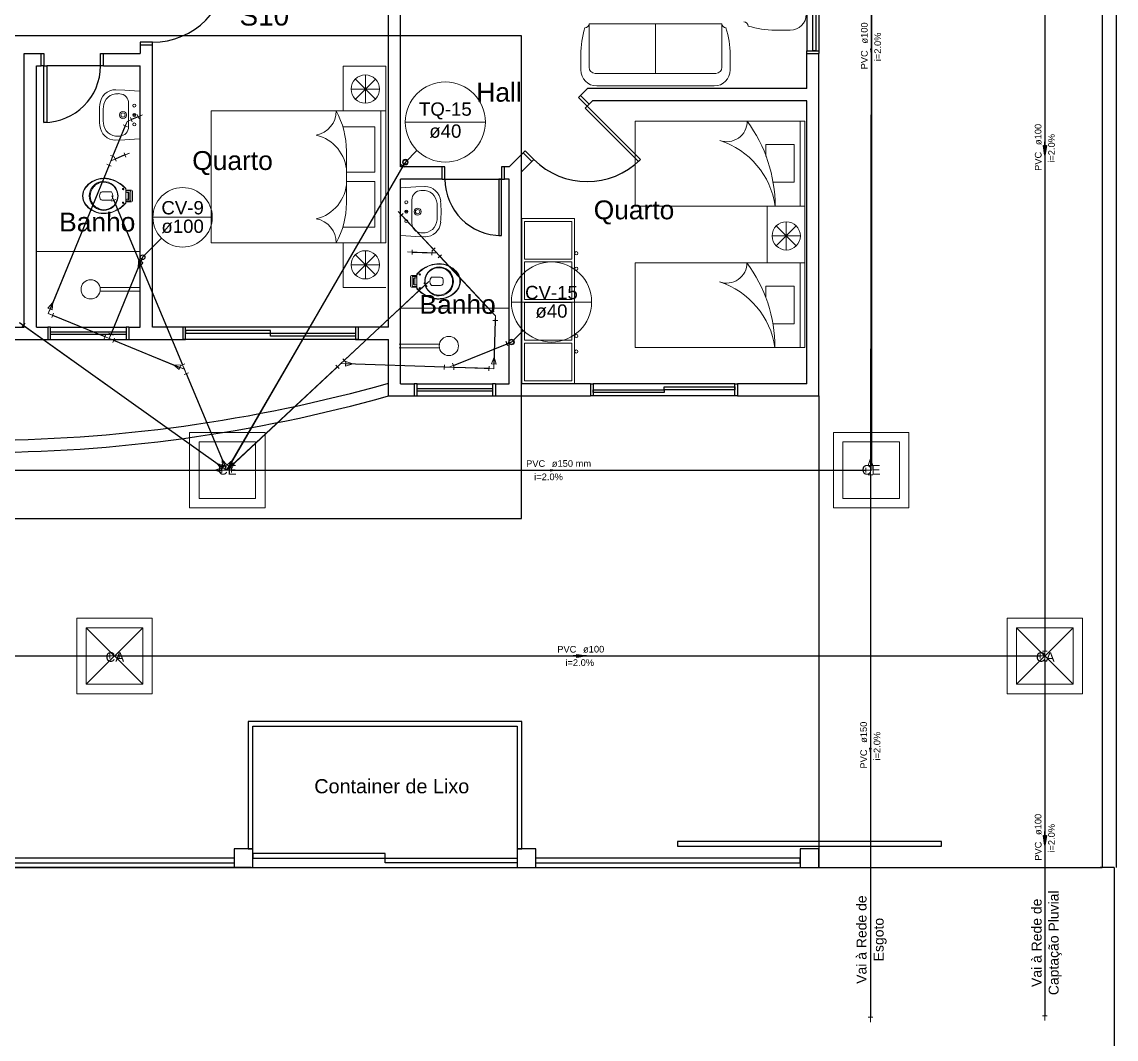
# Model space of a CAD drawing. Header units: inches. Extents: x -27 to 114, y -35 to 60.
# Drawn here: x 23.16 to 34.76, y -22.43 to -11.64 of the extents above; entities that cross this region are included whole.
import ezdxf

# ---------------------------------------------------------------- set-up
doc = ezdxf.new("R2010")
doc.units = ezdxf.units.IN
doc.header["$LTSCALE"] = 10
doc.header["$MEASUREMENT"] = 0
doc.linetypes.add('Dashed', pattern=[0.75, 0.5, -0.25])
for name, color, linetype, lineweight in [('AP-Conexões', 8, 'Continuous', 20), ('AP-Sentido tubo', 8, 'Continuous', 20), ('AP-Textos tubo', 7, 'Continuous', 20), ('AP-Tubos', 6, 'Continuous', 30), ('CV-Colunas', 6, 'Continuous', 30), ('CV-Conexões detalhe', 8, 'Continuous', 20), ('CV-Indicação coluna', 5, 'Continuous', 20), ('CV-Textos coluna', 7, 'Continuous', 20), ('CV-Tubos detalhe', 6, 'Continuous', 30), ('DI-Detalhes', 6, 'Dashed', 30), ('LINVISTA', 4, 'Continuous', 30), ('PORTA E JANELA', 6, 'Continuous', 30), ('Simbolos', 160, 'Continuous', 20), ('Simbolos_int', 5, 'Continuous', 5), ('TQ-Colunas', 6, 'Continuous', 30), ('TQ-Conexões', 8, 'Continuous', 20), ('TQ-Conexões detalhe', 8, 'Continuous', 20), ('TQ-Indicação coluna', 5, 'Continuous', 20), ('TQ-Sentido tubo', 8, 'Continuous', 20), ('TQ-Textos coluna', 7, 'Continuous', 20), ('TQ-Textos tubo', 7, 'Continuous', 20), ('TQ-Tubos', 6, 'Continuous', 30), ('TQ-Tubos detalhe', 6, 'Continuous', 30), ('xeixo', 3, 'Continuous', 20), ('xjanela-porta', 253, 'Continuous', 30), ('xmoveis', 253, 'Continuous', 20), ('xmuro', 4, 'Continuous', 30), ('xparede', 7, 'Continuous', 30), ('xpiso', 4, 'Continuous', 30), ('xprojecao', 4, 'Continuous', 30), ('xtexto', 7, 'Continuous', 20)]:
    doc.layers.add(name, color=color, linetype=linetype, lineweight=lineweight)
doc.styles.add('Arial', font='arial.ttf')
doc.dimstyles.get("Standard").update_dxf_attribs({"dimtxt": 0.18, "dimasz": 0.18, "dimexe": 0.18, "dimexo": 0.0625, "dimgap": 0.09, "dimtad": 0, "dimtih": 1, "dimtoh": 1, "dimdec": 4, "dimzin": 0, "dimdsep": 46, "dimtxsty": 'Standard', "dimcen": 0.09, "dimadec": 0, "dimazin": 0, "dimtfac": 1, "dimtdec": 4, "dimtofl": 0, "dimtmove": 0, "dimatfit": 3, "dimfxl": 0, "dimtolj": 1, "dimtzin": 0, "dimarcsym": 0})

# ---------------------------------------------------------------- blocks, each defined once
blk = doc.blocks.new('_Closed')
at = {"color": 0, "linetype": 'ByBlock', "lineweight": -2}
for p, q in [((-1, 0.166667), (0, 0)), ((-1, 0.166667), (-1, -0.166667)), ((0, 0), (-1, -0.166667)), ((0, 0), (-1, 0))]:
    blk.add_line(p, q, dxfattribs=at)

msp = doc.modelspace()

# ---------------------------------------------------------------- linework, layer by layer
at = {"layer": 'AP-Conexões', "linetype": 'Continuous'}
for p, q in [((33.978, -18.316), (34.028, -18.316)), ((34.003, -18.366), (34.003, -18.316)), ((24.09, -18.341), (24.09, -18.391)), ((24.14, -18.366), (24.09, -18.366)), ((24.14, -18.366), (24.19, -18.366)), ((24.19, -18.341), (24.19, -18.391)), ((33.953, -18.341), (33.953, -18.391)), ((34.003, -18.366), (33.953, -18.366)), ((33.978, -18.416), (34.028, -18.416)), ((34.003, -18.366), (34.003, -18.416)), ((33.978, -22.182), (34.028, -22.182)), ((34.003, -22.232), (34.003, -22.182))]:
    msp.add_line(p, q, dxfattribs=at)
at = {"layer": 'AP-Tubos'}
for p, q in [((34.003, -7.653), (34.003, -18.316)), ((15.833, -18.366), (24.09, -18.366)), ((24.19, -18.366), (33.953, -18.366)), ((34.003, -18.416), (34.003, -22.182))]:
    msp.add_line(p, q, dxfattribs=at)
at = {"layer": 'CV-Colunas', "linetype": 'Continuous'}
for p, q in [((24.438, -14.139), (24.419, -14.185)), ((24.396, -14.176), (24.39, -14.255)), ((24.442, -14.195), (24.39, -14.255)), ((24.442, -14.195), (24.396, -14.176)), ((28.311, -15.079), (28.292, -15.033)), ((28.348, -15.037), (28.301, -15.056))]:
    msp.add_line(p, q, dxfattribs=at)
for centre in [(24.438, -14.139), (28.348, -15.037)]:
    msp.add_circle(centre, 0.025, dxfattribs=at)
at = {"layer": 'CV-Conexões detalhe', "linetype": 'Continuous'}
for p, q in [((24.029, -15.003), (24.048, -14.957)), ((24.08, -14.944), (24.127, -14.963)), ((24.084, -14.999), (24.103, -14.953)), ((24.084, -14.999), (24.038, -14.98)), ((24.084, -14.999), (24.131, -15.018)), ((24.14, -14.995), (24.121, -15.041)), ((27.636, -15.328), (27.638, -15.278)), ((27.687, -15.305), (27.637, -15.303)), ((27.687, -15.305), (27.733, -15.286)), ((27.687, -15.305), (27.737, -15.307)), ((27.724, -15.263), (27.742, -15.309)), ((27.738, -15.282), (27.736, -15.332))]:
    msp.add_line(p, q, dxfattribs=at)
at = {"layer": 'CV-Indicação coluna'}
for p, q in [((24.547, -13.715), (25.177, -13.715)), ((24.438, -14.139), (24.639, -13.937)), ((28.347, -14.613), (29.197, -14.613)), ((28.348, -15.037), (28.471, -14.914))]:
    msp.add_line(p, q, dxfattribs=at)
for centre, radius in [((24.862, -13.715), 0.315), ((28.772, -14.613), 0.425)]:
    msp.add_circle(centre, radius, dxfattribs=at)
at = {"layer": 'CV-Tubos detalhe'}
for p, q in [((24.103, -14.953), (24.419, -14.185)), ((27.733, -15.286), (28.301, -15.056))]:
    msp.add_line(p, q, dxfattribs=at)
at = {"layer": 'DI-Detalhes', "linetype": 'Continuous'}
msp.add_lwpolyline([(23.002, -16.908), (28.454, -16.908), (28.454, -11.791), (23.002, -11.791), (23.002, -16.908)], close=True, dxfattribs=at)
at = {"layer": 'LINVISTA'}
for points in [[(30.108, -20.334), (30.108, -20.384), (32.908, -20.384), (32.908, -20.334), (30.108, -20.334)], [(25.408, -20.509), (22.608, -20.509)], [(28.608, -20.559), (31.408, -20.559), (31.408, -20.509), (28.608, -20.509)], [(22.608, -20.559), (25.408, -20.559)]]:
    msp.add_lwpolyline(points, dxfattribs=at)
at = {"layer": 'PORTA E JANELA'}
msp.add_lwpolyline([(28.458, -19.059), (25.558, -19.059), (25.558, -20.409), (25.608, -20.409), (25.608, -19.109), (28.408, -19.109), (28.408, -20.409), (28.458, -20.409), (28.458, -19.059)], dxfattribs=at)
for points in [[(25.608, -20.509), (27.008, -20.509), (27.008, -20.459), (25.608, -20.459), (25.608, -20.509)], [(28.408, -20.559), (27.008, -20.559), (27.008, -20.509), (28.408, -20.509), (28.408, -20.559)]]:
    msp.add_lwpolyline(points, close=True, dxfattribs=at)
at = {"layer": 'Simbolos', "linetype": 'Continuous'}
for points in [[(24.936, -16.795), (25.736, -16.795), (25.736, -15.995), (24.936, -15.995), (24.936, -16.795)], [(31.76, -16.795), (32.56, -16.795), (32.56, -15.995), (31.76, -15.995), (31.76, -16.795)], [(23.74, -18.766), (24.54, -18.766), (24.54, -17.966), (23.74, -17.966), (23.74, -18.766)], [(33.603, -18.766), (34.403, -18.766), (34.403, -17.966), (33.603, -17.966), (33.603, -18.766)]]:
    msp.add_lwpolyline(points, close=True, dxfattribs=at)
at = {"layer": 'Simbolos_int', "linetype": 'Dashed'}
for p, q in [((23.84, -18.066), (24.44, -18.666)), ((24.44, -18.066), (23.84, -18.666)), ((33.703, -18.066), (34.303, -18.666)), ((34.303, -18.066), (33.703, -18.666))]:
    msp.add_line(p, q, dxfattribs=at)
for points in [[(25.036, -16.695), (25.636, -16.695), (25.636, -16.095), (25.036, -16.095), (25.036, -16.695)], [(31.86, -16.695), (32.46, -16.695), (32.46, -16.095), (31.86, -16.095), (31.86, -16.695)], [(23.84, -18.666), (24.44, -18.666), (24.44, -18.066), (23.84, -18.066), (23.84, -18.666)], [(33.703, -18.666), (34.303, -18.666), (34.303, -18.066), (33.703, -18.066), (33.703, -18.666)]]:
    msp.add_lwpolyline(points, close=True, dxfattribs=at)
at = {"layer": 'TQ-Colunas', "linetype": 'Continuous'}
for p, q in [((27.219, -13.185), (27.176, -13.16)), ((27.223, -13.129), (27.198, -13.173)), ((23.133, -14.829), (23.173, -14.859)), ((23.188, -14.838), (23.159, -14.879))]:
    msp.add_line(p, q, dxfattribs=at)
msp.add_circle((27.223, -13.129), 0.025, dxfattribs=at)
at = {"layer": 'TQ-Conexões', "linetype": 'Continuous'}
for p, q in [((25.273, -16.389), (25.227, -16.325)), ((25.302, -16.348), (25.227, -16.325)), ((25.273, -16.389), (25.302, -16.348)), ((25.286, -16.361), (25.28, -16.282)), ((25.332, -16.342), (25.28, -16.282)), ((25.286, -16.361), (25.332, -16.342)), ((25.329, -16.397), (25.309, -16.351)), ((25.329, -16.397), (25.354, -16.354)), ((25.332, -16.342), (25.391, -16.289)), ((25.332, -16.342), (25.375, -16.367)), ((25.348, -16.345), (25.42, -16.312)), ((25.348, -16.345), (25.382, -16.382)), ((25.375, -16.367), (25.391, -16.289)), ((25.382, -16.382), (25.42, -16.312)), ((32.128, -16.347), (32.153, -16.272)), ((32.128, -16.347), (32.178, -16.348)), ((32.178, -16.348), (32.153, -16.272)), ((32.153, -16.397), (32.153, -16.347)), ((25.279, -16.372), (25.204, -16.397)), ((25.279, -16.422), (25.204, -16.397)), ((25.279, -16.372), (25.279, -16.422)), ((25.329, -16.397), (25.279, -16.397)), ((25.329, -16.397), (25.288, -16.368)), ((25.329, -16.397), (25.365, -16.363)), ((25.329, -16.397), (25.379, -16.397)), ((25.379, -16.372), (25.379, -16.422)), ((32.103, -16.372), (32.103, -16.422)), ((32.153, -16.397), (32.103, -16.397)), ((32.128, -16.447), (32.178, -16.447)), ((32.153, -16.397), (32.153, -16.447)), ((32.128, -22.197), (32.178, -22.197)), ((32.153, -22.247), (32.153, -22.197))]:
    msp.add_line(p, q, dxfattribs=at)
at = {"layer": 'TQ-Conexões detalhe', "linetype": 'Continuous'}
for p, q in [((24.401, -12.672), (24.382, -12.626)), ((24.438, -12.629), (24.391, -12.649)), ((24.277, -12.754), (24.231, -12.735)), ((24.273, -12.698), (24.254, -12.744)), ((24.273, -12.698), (24.319, -12.679)), ((24.309, -12.656), (24.328, -12.702)), ((24.097, -13.06), (24.143, -13.079)), ((24.101, -13.116), (24.12, -13.07)), ((24.101, -13.116), (24.147, -13.097)), ((24.138, -13.074), (24.157, -13.12)), ((24.261, -13.076), (24.242, -13.03)), ((24.298, -13.034), (24.251, -13.053)), ((24.105, -13.172), (24.059, -13.153)), ((24.101, -13.116), (24.082, -13.162)), ((24.155, -13.525), (24.109, -13.544)), ((24.113, -13.488), (24.132, -13.535)), ((27.148, -13.655), (27.182, -13.692)), ((27.2, -13.675), (27.163, -13.709)), ((27.245, -14.082), (27.295, -14.084)), ((27.296, -14.059), (27.294, -14.109)), ((27.504, -14.073), (27.54, -14.039)), ((27.505, -14.116), (27.507, -14.066)), ((27.556, -14.092), (27.506, -14.091)), ((27.556, -14.092), (27.522, -14.056)), ((27.556, -14.092), (27.59, -14.129)), ((27.608, -14.112), (27.572, -14.146)), ((27.453, -14.447), (27.419, -14.41)), ((27.473, -14.394), (27.436, -14.429)), ((23.433, -14.678), (23.485, -14.618)), ((23.433, -14.678), (23.48, -14.697)), ((23.438, -14.734), (23.457, -14.688)), ((23.493, -14.73), (23.474, -14.776)), ((23.48, -14.697), (23.485, -14.618)), ((28.127, -14.74), (28.163, -14.706)), ((28.179, -14.759), (28.145, -14.723)), ((23.438, -14.734), (23.484, -14.753)), ((28.202, -14.81), (28.152, -14.809)), ((28.179, -14.759), (28.177, -14.809)), ((24.825, -15.33), (24.765, -15.279)), ((24.844, -15.284), (24.765, -15.279)), ((24.825, -15.33), (24.844, -15.284)), ((24.881, -15.326), (24.834, -15.307)), ((24.838, -15.29), (24.885, -15.27)), ((24.881, -15.326), (24.861, -15.28)), ((26.52, -15.318), (26.486, -15.282)), ((26.54, -15.266), (26.503, -15.3)), ((26.54, -15.266), (26.576, -15.232)), ((26.54, -15.266), (26.59, -15.268)), ((26.559, -15.214), (26.593, -15.25)), ((26.591, -15.243), (26.589, -15.293)), ((26.589, -15.293), (26.665, -15.27)), ((26.591, -15.243), (26.665, -15.27)), ((28.109, -15.344), (28.111, -15.294)), ((28.136, -15.27), (28.164, -15.196)), ((28.136, -15.27), (28.186, -15.272)), ((28.16, -15.321), (28.161, -15.271)), ((28.186, -15.272), (28.164, -15.196)), ((24.923, -15.363), (24.877, -15.382)), ((24.881, -15.326), (24.9, -15.372)), ((28.16, -15.321), (28.11, -15.319))]:
    msp.add_line(p, q, dxfattribs=at)
at = {"layer": 'TQ-Indicação coluna'}
for p, q in [((27.222, -12.705), (28.072, -12.705)), ((27.223, -13.129), (27.346, -13.006))]:
    msp.add_line(p, q, dxfattribs=at)
msp.add_circle((27.647, -12.705), 0.425, dxfattribs=at)
at = {"layer": 'TQ-Sentido tubo'}
for points in [[(32.161, -11.93), (32.161, -11.838)], [(28.763, -16.397), (28.67, -16.397)], [(32.153, -19.344), (32.153, -19.251)]]:
    msp.add_lwpolyline(points, dxfattribs=at)
at = {"layer": 'TQ-Tubos'}
for p, q in [((32.168, -7.469), (32.153, -16.347)), ((19.262, -16.397), (25.279, -16.397)), ((25.379, -16.397), (32.103, -16.397)), ((32.153, -16.447), (32.153, -22.197))]:
    msp.add_line(p, q, dxfattribs=at)
at = {"layer": 'TQ-Tubos detalhe'}
for p, q in [((24.254, -12.744), (24.12, -13.07)), ((24.391, -12.649), (24.319, -12.679)), ((24.251, -13.053), (24.147, -13.097)), ((24.082, -13.162), (23.457, -14.688)), ((27.198, -13.173), (25.354, -16.354)), ((24.132, -13.535), (24.861, -15.28)), ((27.182, -13.692), (27.522, -14.056)), ((27.295, -14.084), (27.506, -14.091)), ((27.59, -14.129), (28.145, -14.723)), ((27.436, -14.429), (26.576, -15.232)), ((23.484, -14.753), (24.038, -14.98)), ((28.177, -14.809), (28.161, -15.271)), ((23.173, -14.859), (25.288, -16.368)), ((24.131, -15.018), (24.834, -15.307)), ((26.503, -15.3), (25.365, -16.363)), ((27.637, -15.303), (26.59, -15.268)), ((28.11, -15.319), (27.737, -15.307)), ((24.9, -15.372), (25.309, -16.351))]:
    msp.add_line(p, q, dxfattribs=at)
at = {"layer": 'xeixo'}
for p, q in [((32.168, -7.419), (32.168, -16.397)), ((24.273, -12.698), (24.438, -12.629)), ((23.438, -14.734), (24.273, -12.698)), ((24.101, -13.116), (24.298, -13.034)), ((27.223, -13.129), (25.329, -16.397)), ((24.113, -13.488), (25.329, -16.397)), ((27.148, -13.655), (28.179, -14.759)), ((24.438, -14.139), (24.085, -14.999)), ((27.245, -14.082), (27.556, -14.092)), ((27.473, -14.394), (25.329, -16.397)), ((23.133, -14.829), (25.329, -16.397)), ((24.881, -15.326), (23.438, -14.734)), ((28.179, -14.759), (28.16, -15.321)), ((28.348, -15.037), (27.687, -15.305)), ((26.54, -15.266), (28.16, -15.321)), ((19.212, -16.397), (25.329, -16.397)), ((25.329, -16.397), (32.168, -16.397))]:
    msp.add_line(p, q, dxfattribs=at)
msp.add_circle((27.223, -13.129), 0.0305, dxfattribs=at)
at = {"layer": 'xeixo', "color": 6}
msp.add_circle((28.348, -15.037), 0.0305, dxfattribs=at)
at = {"layer": 'xjanela-porta'}
for p, q in [((31.478, -9.949), (31.478, -11.949)), ((31.608, -9.949), (31.608, -11.949)), ((23.463, -14.879), (24.263, -14.879)), ((26.693, -14.879), (24.893, -14.879)), ((23.463, -15.009), (24.263, -15.009)), ((26.693, -15.009), (24.893, -15.009)), ((27.348, -15.479), (28.148, -15.479)), ((30.715, -15.479), (29.215, -15.479)), ((27.348, -15.609), (28.148, -15.609)), ((30.715, -15.609), (29.215, -15.609))]:
    msp.add_line(p, q, dxfattribs=at)
for points in [[(31.573, -10.949), (31.573, -11.949), (31.543, -11.949), (31.543, -10.949), (31.573, -10.949), (31.573, -10.949)], [(23.392, -12.109), (23.423, -12.109), (23.423, -12.709), (23.392, -12.709), (23.392, -12.109), (23.392, -12.109)], [(29.15, -12.536), (29.129, -12.557), (29.694, -13.123), (29.716, -13.102), (29.15, -12.536), (29.15, -12.536)], [(28.243, -13.309), (28.213, -13.309), (28.213, -13.909), (28.243, -13.909), (28.243, -13.309), (28.243, -13.309)], [(23.463, -14.929), (24.263, -14.929), (24.263, -14.959), (23.463, -14.959), (23.463, -14.929), (23.463, -14.929)], [(24.893, -14.944), (25.793, -14.944), (25.793, -14.914), (24.893, -14.914), (24.893, -14.944), (24.893, -14.944)], [(25.793, -14.944), (26.693, -14.944), (26.693, -14.974), (25.793, -14.974), (25.793, -14.944), (25.793, -14.944)], [(27.348, -15.529), (28.148, -15.529), (28.148, -15.559), (27.348, -15.559), (27.348, -15.529), (27.348, -15.529)], [(30.715, -15.544), (29.965, -15.544), (29.965, -15.514), (30.715, -15.514), (30.715, -15.544), (30.715, -15.544)], [(29.965, -15.574), (29.215, -15.574), (29.215, -15.544), (29.965, -15.544), (29.965, -15.574), (29.965, -15.574)]]:
    msp.add_lwpolyline(points, close=True, dxfattribs=at)
for points in [[(24.542, -11.889), (24.542, -11.859), (24.413, -11.859), (24.413, -11.889)], [(23.363, -11.979), (23.392, -11.979), (23.392, -12.109), (23.363, -12.109)], [(24.023, -12.109), (23.992, -12.109), (23.992, -11.979), (24.023, -11.979)], [(31.478, -11.979), (31.478, -11.949), (31.608, -11.949), (31.608, -11.979)], [(29.079, -12.423), (29.058, -12.444), (29.15, -12.536), (29.171, -12.515)], [(28.563, -13.123), (28.584, -13.102), (28.492, -13.01), (28.471, -13.031)], [(27.613, -13.309), (27.643, -13.309), (27.643, -13.179), (27.613, -13.179)], [(28.273, -13.179), (28.243, -13.179), (28.243, -13.309), (28.273, -13.309)], [(23.433, -15.009), (23.463, -15.009), (23.463, -14.879), (23.433, -14.879)], [(24.293, -14.879), (24.263, -14.879), (24.263, -15.009), (24.293, -15.009)], [(24.863, -15.009), (24.893, -15.009), (24.893, -14.879), (24.863, -14.879)], [(26.723, -14.879), (26.693, -14.879), (26.693, -15.009), (26.723, -15.009)], [(27.318, -15.609), (27.348, -15.609), (27.348, -15.479), (27.318, -15.479)], [(28.178, -15.479), (28.148, -15.479), (28.148, -15.609), (28.178, -15.609)], [(29.185, -15.479), (29.215, -15.479), (29.215, -15.609), (29.185, -15.609)], [(30.745, -15.609), (30.715, -15.609), (30.715, -15.479), (30.745, -15.479)]]:
    msp.add_lwpolyline(points, dxfattribs=at)
for centre, radius, start, end in [((24.542, -11.059), 0.8, 270, 0), ((23.392, -12.109), 0.6, 270, 0), ((29.15, -12.536), 0.8, 225, 315), ((28.243, -13.309), 0.6, 180, 270)]:
    msp.add_arc(centre, radius, start, end, dxfattribs=at)
at = {"layer": 'xmoveis'}
for p, q in [((29.171, -12.124), (29.171, -11.662)), ((29.171, -11.662), (30.579, -11.662)), ((29.875, -11.662), (29.875, -12.19)), ((30.579, -12.124), (30.579, -11.662)), ((31.304, -11.731), (31.143, -11.731)), ((29.083, -12.153), (29.083, -11.992)), ((30.667, -12.153), (30.667, -11.992)), ((26.565, -12.114), (26.565, -12.587)), ((27.015, -12.114), (26.565, -12.114)), ((27.015, -12.114), (27.015, -13.987)), ((27.015, -12.114), (27.015, -12.269)), ((26.905, -12.461), (26.693, -12.249)), ((26.905, -12.249), (26.693, -12.461)), ((26.799, -12.205), (26.799, -12.505)), ((29.237, -12.19), (30.513, -12.19)), ((24.145, -12.362), (24.25, -12.368)), ((24.154, -12.362), (24.145, -12.362)), ((24.18, -12.404), (24.195, -12.405)), ((24.25, -12.368), (24.405, -12.376)), ((24.41, -12.381), (24.41, -12.63)), ((26.949, -12.355), (26.649, -12.355)), ((29.252, -12.322), (30.498, -12.322)), ((24.29, -12.63), (24.29, -12.505)), ((24.29, -12.63), (24.29, -12.755)), ((24.36, -12.63), (24.34, -12.63)), ((24.35, -12.62), (24.35, -12.64)), ((24.41, -12.879), (24.41, -12.63)), ((25.165, -13.987), (25.165, -12.587)), ((25.165, -12.587), (27.015, -12.587)), ((26.965, -13.987), (26.965, -12.587)), ((26.561, -12.756), (26.899, -12.756)), ((26.899, -12.756), (26.899, -13.237)), ((29.659, -13.597), (29.659, -12.697)), ((31.459, -12.697), (29.659, -12.697)), ((31.409, -12.697), (31.409, -13.597)), ((31.459, -15.097), (31.459, -12.697)), ((24.18, -12.856), (24.195, -12.855)), ((24.145, -12.897), (24.25, -12.892)), ((24.25, -12.892), (24.405, -12.884)), ((26.599, -13.237), (26.599, -13.011)), ((26.899, -13.237), (26.599, -13.237)), ((26.599, -13.237), (26.599, -13.563)), ((26.899, -13.337), (26.599, -13.337)), ((26.899, -13.818), (26.899, -13.337)), ((24.107, -13.444), (24.011, -13.444)), ((24.261, -13.419), (24.261, -13.414)), ((24.261, -13.426), (24.261, -13.419)), ((24.261, -13.426), (24.261, -13.488)), ((24.319, -13.426), (24.261, -13.426)), ((24.305, -13.436), (24.261, -13.436)), ((24.269, -13.452), (24.28, -13.452)), ((24.284, -13.488), (24.284, -13.453)), ((24.312, -13.488), (24.312, -13.443)), ((24.331, -13.488), (24.331, -13.437)), ((27.173, -13.406), (27.173, -13.655)), ((27.333, -13.393), (27.177, -13.401)), ((27.437, -13.388), (27.333, -13.393)), ((27.402, -13.43), (27.387, -13.43)), ((24.011, -13.533), (24.107, -13.533)), ((24.261, -13.551), (24.261, -13.488)), ((24.261, -13.541), (24.305, -13.541)), ((24.261, -13.551), (24.319, -13.551)), ((24.261, -13.558), (24.261, -13.551)), ((24.261, -13.563), (24.261, -13.558)), ((24.269, -13.524), (24.28, -13.524)), ((24.284, -13.524), (24.284, -13.488)), ((24.296, -13.457), (24.296, -13.488)), ((24.296, -13.52), (24.296, -13.488)), ((24.312, -13.533), (24.312, -13.488)), ((24.331, -13.54), (24.331, -13.488)), ((27.293, -13.655), (27.293, -13.53)), ((27.173, -13.904), (27.173, -13.655)), ((27.223, -13.655), (27.243, -13.655)), ((27.233, -13.665), (27.233, -13.645)), ((27.293, -13.655), (27.293, -13.78)), ((31.459, -13.597), (29.659, -13.597)), ((31.059, -14.197), (31.059, -13.597)), ((31.261, -13.762), (31.261, -14.062)), ((26.561, -13.818), (26.899, -13.818)), ((27.333, -13.917), (27.177, -13.909)), ((27.437, -13.923), (27.333, -13.917)), ((27.402, -13.881), (27.387, -13.88)), ((31.111, -13.912), (31.411, -13.912)), ((31.155, -14.018), (31.367, -13.806)), ((31.155, -13.806), (31.367, -14.018)), ((25.165, -13.987), (27.015, -13.987)), ((26.565, -14.46), (26.565, -13.987)), ((27.429, -13.923), (27.437, -13.923)), ((24.413, -14.079), (23.313, -14.079)), ((26.905, -14.325), (26.693, -14.113)), ((26.905, -14.113), (26.693, -14.325)), ((26.799, -14.369), (26.799, -14.069)), ((26.949, -14.219), (26.649, -14.219)), ((31.459, -14.197), (29.659, -14.197)), ((29.659, -15.097), (29.659, -14.197)), ((31.409, -15.097), (31.409, -14.197)), ((27.276, -14.394), (27.276, -14.343)), ((27.288, -14.332), (27.346, -14.332)), ((27.295, -14.394), (27.295, -14.349)), ((27.302, -14.342), (27.346, -14.342)), ((27.311, -14.363), (27.311, -14.394)), ((27.323, -14.394), (27.323, -14.359)), ((27.338, -14.358), (27.327, -14.358)), ((27.346, -14.325), (27.346, -14.32)), ((27.346, -14.332), (27.346, -14.325)), ((27.346, -14.332), (27.346, -14.394)), ((27.5, -14.35), (27.596, -14.35)), ((24.413, -14.459), (23.987, -14.459)), ((27.015, -14.46), (26.565, -14.46)), ((27.276, -14.446), (27.276, -14.394)), ((27.346, -14.457), (27.288, -14.457)), ((27.295, -14.439), (27.295, -14.394)), ((27.346, -14.447), (27.302, -14.447)), ((27.311, -14.426), (27.311, -14.394)), ((27.323, -14.43), (27.323, -14.394)), ((27.338, -14.43), (27.327, -14.43)), ((27.346, -14.457), (27.346, -14.394)), ((27.346, -14.464), (27.346, -14.457)), ((27.346, -14.469), (27.346, -14.464)), ((27.596, -14.439), (27.5, -14.439)), ((23.987, -14.499), (24.413, -14.499)), ((27.173, -14.679), (28.323, -14.679)), ((27.158, -15.059), (27.584, -15.059)), ((27.584, -15.099), (27.158, -15.099)), ((31.459, -15.097), (29.659, -15.097))]:
    msp.add_line(p, q, dxfattribs=at)
for points in [[(31.346, -13.344), (31.346, -12.944), (31.046, -12.944), (31.046, -13.071)], [(31.119, -13.344), (31.346, -13.344)], [(31.346, -14.844), (31.346, -14.444), (31.046, -14.444), (31.046, -14.57)], [(31.119, -14.844), (31.346, -14.844)]]:
    msp.add_lwpolyline(points, dxfattribs=at)
for points in [[(28.457, -15.478), (29.017, -15.478), (29.017, -13.728), (28.457, -13.728), (28.457, -15.478), (28.457, -15.478)], [(28.487, -14.158), (28.987, -14.158), (28.987, -13.758), (28.487, -13.758), (28.487, -14.158), (28.487, -14.158)], [(28.487, -14.588), (28.987, -14.588), (28.987, -14.188), (28.487, -14.188), (28.487, -14.588), (28.487, -14.588)], [(28.487, -15.018), (28.987, -15.018), (28.987, -14.618), (28.487, -14.618), (28.487, -15.018), (28.487, -15.018)], [(28.487, -15.448), (28.987, -15.448), (28.987, -15.048), (28.487, -15.048), (28.487, -15.448), (28.487, -15.448)]]:
    msp.add_lwpolyline(points, close=True, dxfattribs=at)
for centre, radius in [((26.799, -12.355), 0.15), ((24.35, -12.53), 0.016), ((24.23, -12.63), 0.0375), ((24.23, -12.63), 0.0225), ((24.35, -12.63), 0.016), ((24.35, -12.73), 0.016), ((24.231, -13.415), 0.0075), ((24.231, -13.561), 0.0075), ((27.233, -13.555), 0.016), ((27.233, -13.655), 0.016), ((27.353, -13.655), 0.0375), ((27.353, -13.655), 0.0225), ((27.233, -13.755), 0.016), ((31.261, -13.912), 0.15), ((26.799, -14.219), 0.15), ((29.035, -14.096), 0.017), ((29.035, -14.26), 0.017), ((23.887, -14.479), 0.102), ((27.376, -14.321), 0.0075), ((27.376, -14.467), 0.0075), ((29.035, -14.974), 0.017), ((27.684, -15.079), 0.102), ((29.035, -15.138), 0.017)]:
    msp.add_circle(centre, radius, dxfattribs=at)
for centre, radius, start, end in [((31.304, -11.562), 0.169, 270, 0), ((30.053, -11.995), 0.97, 162.682, 179.828), ((29.127, -11.662), 0.044, 270, 359.997), ((30.623, -11.662), 0.044, 180.003, 270), ((29.696, -11.995), 0.97, 0.1722, 17.3184), ((30.813, -11.687), 0.044, 0, 89.997), ((31.146, -10.761), 0.97, 252.682, 269.828), ((29.252, -12.153), 0.169, 180, 270), ((29.237, -12.124), 0.066, 180, 270), ((30.498, -12.153), 0.169, 270, 0), ((30.513, -12.124), 0.066, 270, 0), ((24.154, -12.532), 0.17, 90, 175.302), ((24.172, -12.554), 0.15, 87.0582, 176.284), ((24.19, -12.505), 0.1, 0, 87.0582), ((24.405, -12.381), 0.005, 0, 87.0582), ((25.34, -12.63), 1.36, 175.302, 180), ((25.34, -12.63), 1.36, 180, 184.698), ((25.34, -12.63), 1.32, 176.284, 180), ((25.34, -12.63), 1.32, 180, 183.716), ((26.229, -12.587), 0.262, 281.064, 0.0505), ((25.722, -13.011), 0.877, 0, 28.8881), ((24.154, -12.727), 0.17, 184.698, 270), ((24.172, -12.706), 0.15, 183.716, 272.942), ((24.19, -12.755), 0.1, 272.942, 0), ((30.633, -12.699), 0.214, 249.426, 0.6303), ((29.633, -13.595), 1.51, 359.943, 36.5021), ((26.181, -13.252), 0.42, 2.0643, 76.5578), ((24.405, -12.879), 0.005, 272.942, 0), ((30.288, -13.721), 0.865, 8.2998, 71.8307), ((24.041, -13.564), 0.268, 121.681, 141.84), ((24.029, -13.548), 0.248, 96.483, 121.073), ((24.029, -13.548), 0.244, 96.4779, 121.067), ((24.028, -13.491), 0.157, 100.028, 138.778), ((24.03, -13.543), 0.243, 73.2378, 97.0453), ((24.03, -13.543), 0.239, 84.2407, 97.0506), ((24.027, -13.481), 0.146, 59.7019, 100.446), ((24.012, -13.634), 0.331, 55.8497, 82.7065), ((24.012, -13.634), 0.335, 55.8476, 74.7475), ((26.181, -13.322), 0.42, 283.442, 357.936), ((23.95, -13.488), 0.149, 143.002, 180.128), ((23.95, -13.488), 0.145, 143.02, 180.128), ((24.041, -13.564), 0.264, 121.686, 141.83), ((24.026, -13.488), 0.153, 139.336, 180.055), ((24.025, -13.487), 0.142, 136.228, 180.664), ((24.028, -13.486), 0.144, 100.808, 136.926), ((24.01, -13.468), 0.0241, 89.1095, 156.49), ((24.029, -13.488), 0.145, 60.1948, 101.066), ((24.024, -13.489), 0.154, 0.2488, 60.3441), ((24.028, -13.488), 0.146, 359.888, 60.0886), ((24.055, -13.488), 0.0683, 319.312, 40.6882), ((24.019, -13.62), 0.316, 40.7546, 55.5359), ((24.019, -13.62), 0.32, 41.9479, 55.5381), ((24.25, -13.414), 0.0102, 358.309, 45.2439), ((24.251, -13.42), 0.00945, 6.988, 38.6516), ((24.269, -13.444), 0.00832, 184.718, 267.985), ((24.279, -13.44), 0.0119, 274.052, 294.02), ((24.288, -13.464), 0.0131, 70.6125, 109.658), ((24.29, -13.457), 0.00592, 43.936, 67.4017), ((24.289, -13.457), 0.00666, 357.957, 36.1023), ((24.305, -13.443), 0.00728, 358.275, 91.725), ((24.319, -13.438), 0.0118, 3.6802, 91.299), ((27.178, -13.406), 0.005, 92.9418, 180), ((27.393, -13.53), 0.1, 92.9418, 180), ((27.41, -13.579), 0.15, 3.7164, 92.9418), ((27.429, -13.558), 0.17, 4.6981, 90), ((23.95, -13.489), 0.149, 179.872, 216.998), ((23.95, -13.489), 0.145, 179.872, 216.98), ((24.026, -13.488), 0.153, 179.945, 220.664), ((24.025, -13.49), 0.142, 179.336, 223.772), ((24.067, -13.488), 0.0846, 159.222, 200.778), ((24.01, -13.509), 0.0241, 203.51, 270.891), ((24.028, -13.489), 0.146, 299.911, 0.1122), ((24.024, -13.488), 0.154, 299.656, 359.751), ((24.019, -13.356), 0.316, 304.464, 319.245), ((24.019, -13.356), 0.32, 304.462, 318.052), ((24.25, -13.563), 0.0102, 314.756, 1.6914), ((24.251, -13.556), 0.00945, 321.348, 353.012), ((24.269, -13.533), 0.00832, 92.0149, 175.282), ((24.279, -13.536), 0.0119, 65.9796, 85.9479), ((24.288, -13.513), 0.0131, 250.342, 289.388), ((24.29, -13.52), 0.00592, 292.598, 316.064), ((24.289, -13.52), 0.00666, 323.898, 2.0428), ((24.305, -13.534), 0.00728, 268.275, 1.725), ((24.319, -13.539), 0.0118, 268.701, 356.32), ((25.722, -13.563), 0.877, 331.112, 0), ((26.242, -13.655), 1.32, 0, 3.7164), ((26.242, -13.655), 1.36, 0, 4.6981), ((24.041, -13.413), 0.268, 218.16, 238.319), ((24.041, -13.413), 0.264, 218.17, 238.314), ((24.029, -13.428), 0.248, 238.927, 263.517), ((24.029, -13.428), 0.244, 238.933, 263.522), ((24.028, -13.485), 0.157, 221.222, 259.972), ((24.028, -13.49), 0.144, 223.074, 259.192), ((24.03, -13.433), 0.243, 262.955, 286.762), ((24.029, -13.489), 0.145, 258.934, 299.805), ((24.027, -13.496), 0.146, 259.554, 300.298), ((24.03, -13.433), 0.239, 262.949, 275.759), ((24.012, -13.343), 0.331, 277.293, 304.15), ((24.012, -13.343), 0.335, 285.252, 304.152), ((26.242, -13.655), 1.32, 356.284, 0), ((26.242, -13.655), 1.36, 355.302, 0), ((26.229, -13.987), 0.262, 359.95, 78.936), ((27.393, -13.78), 0.1, 180, 267.058), ((27.41, -13.731), 0.15, 267.058, 356.284), ((27.429, -13.753), 0.17, 270, 355.302), ((27.588, -14.526), 0.316, 124.464, 139.245), ((27.588, -14.526), 0.32, 124.462, 138.052), ((27.594, -14.54), 0.335, 105.253, 124.152), ((27.594, -14.54), 0.331, 97.2935, 124.15), ((27.583, -14.395), 0.154, 119.656, 179.751), ((27.576, -14.449), 0.243, 82.9547, 106.762), ((27.58, -14.387), 0.146, 79.5544, 120.298), ((27.578, -14.394), 0.145, 78.9336, 119.805), ((27.576, -14.449), 0.239, 82.9494, 95.7593), ((27.578, -14.454), 0.248, 58.9269, 83.517), ((27.578, -14.454), 0.244, 58.9326, 83.5222), ((27.579, -14.397), 0.157, 41.2224, 79.972), ((27.579, -14.392), 0.144, 43.0736, 79.1921), ((27.565, -14.47), 0.264, 38.1702, 58.3139), ((27.565, -14.47), 0.268, 38.1603, 58.3191), ((30.63, -14.199), 0.214, 249.426, 0.6303), ((29.63, -15.095), 1.51, 359.943, 36.5021), ((27.288, -14.344), 0.0118, 88.701, 176.32), ((27.302, -14.349), 0.00728, 88.275, 181.725), ((27.318, -14.363), 0.00666, 143.898, 182.043), ((27.317, -14.363), 0.00592, 112.598, 136.064), ((27.319, -14.37), 0.0131, 70.3419, 109.388), ((27.328, -14.346), 0.0119, 245.98, 265.948), ((27.338, -14.35), 0.00832, 272.015, 355.282), ((27.356, -14.32), 0.0102, 134.756, 181.691), ((27.356, -14.326), 0.00945, 141.348, 173.012), ((27.579, -14.394), 0.146, 119.911, 180.112), ((27.552, -14.394), 0.0683, 139.312, 220.688), ((27.597, -14.374), 0.0241, 23.5104, 90.8905), ((27.54, -14.394), 0.0846, 339.222, 20.7777), ((27.582, -14.393), 0.142, 359.336, 43.7716), ((27.581, -14.394), 0.153, 359.945, 40.6637), ((27.657, -14.394), 0.145, 359.872, 36.98), ((27.657, -14.394), 0.149, 359.872, 36.9981), ((27.288, -14.445), 0.0118, 183.68, 271.299), ((27.302, -14.439), 0.00728, 178.275, 271.725), ((27.318, -14.426), 0.00666, 177.957, 216.102), ((27.317, -14.426), 0.00592, 223.936, 247.402), ((27.319, -14.419), 0.0131, 250.612, 289.658), ((27.328, -14.442), 0.0119, 94.0521, 114.02), ((27.338, -14.439), 0.00832, 4.718, 87.9851), ((27.356, -14.462), 0.00945, 186.988, 218.652), ((27.356, -14.469), 0.0102, 178.309, 225.244), ((27.588, -14.262), 0.316, 220.755, 235.536), ((27.588, -14.262), 0.32, 221.948, 235.538), ((27.583, -14.394), 0.154, 180.249, 240.344), ((27.579, -14.395), 0.146, 179.888, 240.089), ((27.597, -14.415), 0.0241, 269.109, 336.49), ((27.579, -14.396), 0.144, 280.808, 316.926), ((27.579, -14.391), 0.157, 280.028, 318.778), ((27.582, -14.396), 0.142, 316.228, 0.6636), ((27.581, -14.394), 0.153, 319.336, 0.0547), ((27.565, -14.319), 0.264, 301.686, 321.83), ((27.565, -14.319), 0.268, 301.681, 321.84), ((27.657, -14.395), 0.145, 323.02, 0.1282), ((27.657, -14.395), 0.149, 323.002, 0.1282), ((30.285, -15.221), 0.865, 8.2998, 71.8307), ((27.594, -14.249), 0.335, 235.848, 254.748), ((27.594, -14.249), 0.331, 235.85, 262.707), ((27.578, -14.395), 0.145, 240.195, 281.066), ((27.58, -14.402), 0.146, 239.702, 280.446), ((27.576, -14.339), 0.243, 253.238, 277.045), ((27.576, -14.339), 0.239, 264.241, 277.051), ((27.578, -14.334), 0.244, 276.478, 301.067), ((27.578, -14.334), 0.248, 276.483, 301.073)]:
    msp.add_arc(centre, radius, start, end, dxfattribs=at)
at = {"layer": 'xmuro'}
for p, q in [((34.758, 24.701), (34.758, -20.609)), ((34.608, 24.551), (34.608, -20.609)), ((34.738, -20.609), (34.588, -20.609))]:
    msp.add_line(p, q, dxfattribs=at)
at = {"layer": 'xparede'}
for p, q in [((27.173, -13.179), (27.173, -10.459)), ((27.043, -14.879), (27.043, -10.979)), ((27.043, -14.879), (27.043, -10.979)), ((24.413, -11.889), (24.413, -11.979)), ((24.542, -11.889), (24.413, -11.889)), ((24.542, -14.879), (24.542, -11.889)), ((23.183, -14.879), (23.183, -11.979)), ((23.183, -11.979), (23.363, -11.979)), ((23.363, -12.109), (23.363, -11.979)), ((24.023, -11.979), (24.413, -11.979)), ((24.023, -12.109), (24.023, -11.979)), ((31.478, -12.349), (31.478, -11.979)), ((31.478, -11.979), (31.608, -11.979)), ((31.608, -15.609), (31.608, -11.979)), ((23.313, -14.879), (23.313, -12.109)), ((23.313, -12.109), (23.363, -12.109)), ((24.023, -12.109), (24.413, -12.109)), ((24.413, -14.879), (24.413, -12.109)), ((29.079, -12.423), (29.153, -12.349)), ((31.478, -12.349), (29.153, -12.349)), ((29.171, -12.515), (29.079, -12.423)), ((29.171, -12.515), (29.206, -12.479)), ((31.478, -12.479), (29.206, -12.479)), ((31.478, -15.479), (31.478, -12.479)), ((28.323, -13.179), (28.471, -13.031)), ((28.563, -13.123), (28.471, -13.031)), ((27.613, -13.179), (27.173, -13.179)), ((27.613, -13.309), (27.613, -13.179)), ((28.323, -13.179), (28.273, -13.179)), ((28.273, -13.309), (28.273, -13.179)), ((28.453, -13.233), (28.563, -13.123)), ((27.173, -15.479), (27.173, -13.309)), ((27.613, -13.309), (27.173, -13.309)), ((28.323, -13.309), (28.273, -13.309)), ((28.323, -15.479), (28.323, -13.309)), ((28.453, -15.479), (28.453, -13.233)), ((27.173, -15.479), (27.173, -13.609)), ((22.813, -14.879), (23.183, -14.879)), ((23.313, -14.879), (23.433, -14.879)), ((23.433, -14.879), (23.433, -15.009)), ((24.293, -14.879), (24.413, -14.879)), ((24.293, -14.879), (24.293, -15.009)), ((24.863, -14.879), (24.542, -14.879)), ((24.863, -14.879), (24.863, -15.009)), ((27.043, -14.879), (26.723, -14.879)), ((26.723, -14.879), (26.723, -15.009)), ((22.813, -15.009), (23.433, -15.009)), ((24.293, -15.009), (24.863, -15.009)), ((26.723, -15.009), (27.043, -15.009)), ((27.043, -15.609), (27.043, -15.009)), ((27.043, -15.609), (27.043, -15.009)), ((27.173, -15.479), (27.318, -15.479)), ((27.318, -15.479), (27.318, -15.609)), ((28.178, -15.479), (28.323, -15.479)), ((28.178, -15.479), (28.178, -15.609)), ((29.185, -15.479), (28.453, -15.479)), ((29.185, -15.479), (29.185, -15.609)), ((31.478, -15.479), (30.745, -15.479)), ((30.745, -15.479), (30.745, -15.609)), ((27.043, -15.609), (27.318, -15.609)), ((28.178, -15.609), (29.185, -15.609)), ((30.745, -15.609), (31.608, -15.609)), ((25.608, -20.409), (25.408, -20.409)), ((25.408, -20.409), (25.408, -20.609)), ((25.608, -20.609), (25.608, -20.409)), ((28.608, -20.409), (28.408, -20.409)), ((28.408, -20.409), (28.408, -20.609)), ((28.608, -20.609), (28.608, -20.409)), ((31.608, -20.409), (31.408, -20.409)), ((31.408, -20.409), (31.408, -20.609)), ((31.608, -20.609), (31.608, -20.409)), ((25.408, -20.609), (25.608, -20.609)), ((25.608, -20.609), (25.608, -20.609)), ((25.608, -20.609), (25.608, -20.609)), ((28.408, -20.609), (28.608, -20.609)), ((28.608, -20.609), (28.608, -20.609)), ((28.608, -20.609), (28.608, -20.609)), ((31.408, -20.609), (31.608, -20.609)), ((31.608, -20.609), (31.608, -20.609)), ((31.608, -20.609), (31.608, -20.609))]:
    msp.add_line(p, q, dxfattribs=at)
at = {"layer": 'xpiso'}
for p, q in [((24.023, -12.109), (23.423, -12.109)), ((27.613, -13.309), (28.273, -13.309)), ((26.723, -15.009), (24.863, -15.009)), ((31.608, -15.609), (31.608, -20.609)), ((25.588, -20.609), (10.888, -20.609)), ((12.888, -20.609), (34.608, -20.609)), ((34.738, -20.609), (34.738, -23.609))]:
    msp.add_line(p, q, dxfattribs=at)
at = {"layer": 'xprojecao'}
for radius, start, end in [(16.084, 254.235, 285.765), (16.214, 254.364, 285.636)]:
    msp.add_arc((22.673, 0.005), radius, start, end, dxfattribs=at)

# ---------------------------------------------------------------- block references
at = {"layer": 'TQ-Sentido tubo'}
for p, xscale, yscale, zscale, rotation in [((32.161, -11.979), 0.04868787321276395, 0.04868787321276395, 0.04868787321276395, 269.8985557371749), ((32.153, -19.393), 0.04868787321276447, 0.04868787321276447, 0.04868787321276447, 270)]:
    msp.add_blockref('_Closed', p, dxfattribs=dict(at, xscale=xscale, yscale=yscale, zscale=zscale, rotation=rotation))
at = {"layer": 'TQ-Sentido tubo', "xscale": 0.04868787321276447, "yscale": 0.04868787321276447, "zscale": 0.04868787321276447}
msp.add_blockref('_Closed', (28.812, -16.397), dxfattribs=at)

# ---------------------------------------------------------------- texts
at = {"layer": 'AP-Textos tubo', "char_height": 0.0706, "rotation": 90, "line_spacing_factor": 0.798, "style": 'Arial'}
for s, insert, width, attachment_point in [('ø100', (33.968, -12.949), 0.23299, 7), ('i=2.0%', (34.109, -12.984), 0.31539, 8), ('PVC', (33.968, -13.02), 0.21018, 9), ('ø100', (33.968, -20.264), 0.23299, 7), ('i=2.0%', (34.109, -20.299), 0.31539, 8), ('PVC', (33.968, -20.334), 0.21018, 9)]:
    msp.add_mtext(s, dxfattribs=dict(at, insert=insert, width=width, attachment_point=attachment_point))
at = {"layer": 'AP-Textos tubo', "char_height": 0.0706, "line_spacing_factor": 0.798, "style": 'Arial'}
for s, insert, width, attachment_point in [('PVC', (29.036, -18.331), 0.21018, 9), ('ø100', (29.107, -18.331), 0.23299, 7), ('i=2.0%', (29.072, -18.472), 0.31539, 8)]:
    msp.add_mtext(s, dxfattribs=dict(at, insert=insert, width=width, attachment_point=attachment_point))
at = {"layer": 'AP-Textos tubo', "char_height": 0.1059, "attachment_point": 8, "rotation": 90, "line_spacing_factor": 0.798, "style": 'Arial'}
for s, insert in [('Captação Pluvial', (34.181, -21.407)), ('Vai à Rede de', (32.113, -21.373)), ('Vai à Rede de', (33.969, -21.407)), ('Esgoto', (32.325, -21.373))]:
    msp.add_mtext(s, dxfattribs=dict(at, insert=insert))
at = {"layer": 'CV-Textos coluna', "char_height": 0.1412, "attachment_point": 8, "line_spacing_factor": 0.798, "style": 'Arial'}
for s, insert, width in [('CV-9', (24.862, -13.686), 0.48074), ('ø100', (24.862, -13.884), 0.48074), ('CV-15', (28.772, -14.585), 0.6681), ('ø40', (28.772, -14.783), 0.36339)]:
    msp.add_mtext(s, dxfattribs=dict(at, insert=insert, width=width))
at = {"layer": 'DI-Detalhes', "insert": (25.728, -11.685), "char_height": 0.2118, "width": 0.3915, "attachment_point": 8, "line_spacing_factor": 0.798, "style": 'Arial'}
msp.add_mtext('S10', dxfattribs=at)
at = {"layer": 'Simbolos', "char_height": 0.1021, "attachment_point": 7, "line_spacing_factor": 0.798, "style": 'Arial'}
for s, insert, width in [('CE', (25.237, -16.445), 0.21956), ('CE', (32.061, -16.445), 0.21956), ('CA', (24.045, -18.429), 0.21565), ('CA', (33.908, -18.429), 0.21565)]:
    msp.add_mtext(s, dxfattribs=dict(at, insert=insert, width=width))
at = {"layer": 'TQ-Textos coluna', "char_height": 0.1412, "attachment_point": 8, "line_spacing_factor": 0.798, "style": 'Arial'}
for s, insert, width in [('TQ-15', (27.647, -12.677), 0.66707), ('ø40', (27.647, -12.875), 0.36339)]:
    msp.add_mtext(s, dxfattribs=dict(at, insert=insert, width=width))
at = {"layer": 'TQ-Textos tubo', "char_height": 0.0706, "line_spacing_factor": 0.798, "style": 'Arial'}
for s, insert, width, attachment_point, rotation in [('ø100', (32.125, -11.873), 0.23299, 7, 89.905), ('i=2.0%', (32.266, -11.908), 0.31539, 8, 89.905), ('PVC', (32.125, -11.944), 0.21018, 9, 89.905), ('ø150', (32.118, -19.287), 0.23299, 7, 90), ('i=2.0%', (32.259, -19.322), 0.31539, 8, 90), ('PVC', (32.118, -19.357), 0.21018, 9, 90)]:
    msp.add_mtext(s, dxfattribs=dict(at, insert=insert, width=width, attachment_point=attachment_point, rotation=rotation))
for s, insert, width, attachment_point in [('PVC', (28.706, -16.362), 0.21018, 9), ('ø150 mm', (28.776, -16.362), 0.43169, 7), ('i=2.0%', (28.741, -16.503), 0.31539, 8)]:
    msp.add_mtext(s, dxfattribs=dict(at, insert=insert, width=width, attachment_point=attachment_point))
at = {"layer": 'xtexto', "attachment_point": 8, "line_spacing_factor": 0.798, "style": 'Arial'}
for s, insert, char_height, width in [('Hall', (28.216, -12.492), 0.2, 0.65098), ('Quarto', (25.391, -13.268), 0.2, 1.30195), ('Quarto', (29.647, -13.791), 0.2, 1.30195), ('Banho', (23.957, -13.868), 0.2, 1.08496), ('Banho', (27.777, -14.74), 0.2, 1.08496), ('Container de Lixo', (27.079, -19.824), 0.15, 2.59518)]:
    msp.add_mtext(s, dxfattribs=dict(at, insert=insert, char_height=char_height, width=width))

# ---------------------------------------------------------------- leaders
at = {"layer": 'AP-Sentido tubo'}
for points in [[(34.003, -13.055), (34.003, -12.914)], [(29.142, -18.366), (29.001, -18.366)], [(34.003, -20.37), (34.003, -20.228)]]:
    msp.add_leader(points, dimstyle='Standard', override={"dimasz": 0.1, "dimldrblk": 'Closed'}, dxfattribs=at)

doc.saveas('drawing.dxf')
